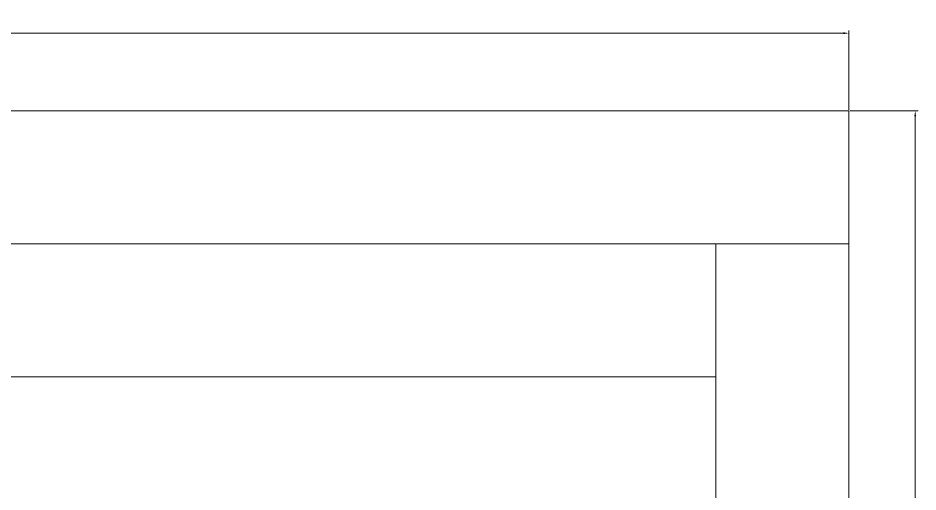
# Model space of a CAD drawing. Extents: x 38255 to 47052, y -6758 to -3353.
# Drawn here: x 44263.8 to 44670.1, y -4533.9 to -4320 of the extents above; entities that cross this region are included whole.
import ezdxf

# ---------------------------------------------------------------- set-up
doc = ezdxf.new("R2010")
doc.units = 0
doc.header["$MEASUREMENT"] = 0
doc.layers.add('frame', color=7, linetype='Continuous', lineweight=15)
doc.dimstyles.new('AM_ISO', dxfattribs={"dimtxt": 5.5, "dimasz": 2.5, "dimexe": 1.25, "dimexo": 0.5, "dimgap": 0.5, "dimtad": 1, "dimdsep": 46, "dimtxsty": 'Standard', "dimcen": 0, "dimclrd": 5, "dimclre": 5, "dimclrt": 1, "dimadec": 0, "dimazin": 2, "dimtp": 0.1, "dimtm": 0.1, "dimtfac": 0.71, "dimtmove": 0, "dimatfit": 3, "dimfxl": 1, "dimlwd": -1, "dimlwe": -1, "dimarcsym": 0})

# ---------------------------------------------------------------- blocks, each defined once
blk = doc.blocks.new('*D158')
at = {"layer": 'Defpoints', "color": 0, "lineweight": 0}
for p in [(44638.88, -4326.81), (41758.88, -4361.88), (44638.88, -4361.88)]:
    blk.add_point(p, dxfattribs=at)
at = {"layer": 'frame', "color": 5}
for p, q in [((41758.88, -4361.38), (41758.88, -4325.56)), ((41761.38, -4326.81), (44636.38, -4326.81)), ((44638.88, -4361.38), (44638.88, -4325.56))]:
    blk.add_line(p, q, dxfattribs=at)
at = {"layer": 'frame', "color": 5, "lineweight": 0}
for points in [[(41761.38, -4326.4), (41761.38, -4327.23), (41758.88, -4326.81)], [(44636.38, -4327.23), (44636.38, -4326.4), (44638.88, -4326.81)]]:
    blk.add_solid(points, dxfattribs=at)
at = {"layer": 'frame', "color": 1, "lineweight": 0, "insert": (43203.95, -4323.56), "char_height": 5.5, "attachment_point": 5}
blk.add_mtext('2880', dxfattribs=at)
blk = doc.blocks.new('*D159')
at = {"layer": 'Defpoints', "color": 0, "lineweight": 0}
for p in [(44638.88, -4361.88), (44668.84, -4361.88), (44638.88, -4747.88)]:
    blk.add_point(p, dxfattribs=at)
at = {"layer": 'frame', "color": 5}
for p, q in [((44639.38, -4361.88), (44670.09, -4361.88)), ((44668.84, -4745.38), (44668.84, -4364.38)), ((44639.38, -4747.88), (44670.09, -4747.88))]:
    blk.add_line(p, q, dxfattribs=at)
at = {"layer": 'frame', "color": 5, "lineweight": 0}
for points in [[(44669.25, -4364.38), (44668.42, -4364.38), (44668.84, -4361.88)], [(44668.42, -4745.38), (44669.25, -4745.38), (44668.84, -4747.88)]]:
    blk.add_solid(points, dxfattribs=at)
at = {"layer": 'frame', "color": 1, "lineweight": 0, "insert": (44665.59, -4554.88), "char_height": 5.5, "attachment_point": 5, "rotation": 90}
blk.add_mtext('386', dxfattribs=at)

msp = doc.modelspace()

# ---------------------------------------------------------------- linework, layer by layer
at = {"layer": 'frame', "lineweight": 0}
for p, q in [((43227.288, -4421.876), (44638.884, -4421.876)), ((44578.884, -4421.876), (44578.884, -4747.876)), ((43305.76, -4481.876), (44578.884, -4481.876))]:
    msp.add_line(p, q, dxfattribs=at)
msp.add_lwpolyline([(44638.884, -4361.876), (41758.884, -4361.876), (41758.884, -4747.876), (44638.884, -4747.876)], close=True, dxfattribs=at)

# ---------------------------------------------------------------- dimensions: what is measured, and where the dimension line sits
dim = msp.add_linear_dim(base=(44638.884, -4326.814), p1=(41758.884, -4361.876), p2=(44638.884, -4361.876), dimstyle='AM_ISO', dxfattribs=at)
dim.commit()
dim.dimension.update_dxf_attribs({"geometry": '*D158', "text_midpoint": (43203.954, -4326.814), "dimtype": 160})
dim = msp.add_linear_dim(base=(44668.837, -4361.876), p1=(44638.884, -4747.876), p2=(44638.884, -4361.876), angle=90, dimstyle='AM_ISO', dxfattribs=at)
dim.commit()
dim.dimension.update_dxf_attribs({"geometry": '*D159', "text_midpoint": (44665.587, -4554.876)})

doc.saveas('drawing.dxf')
